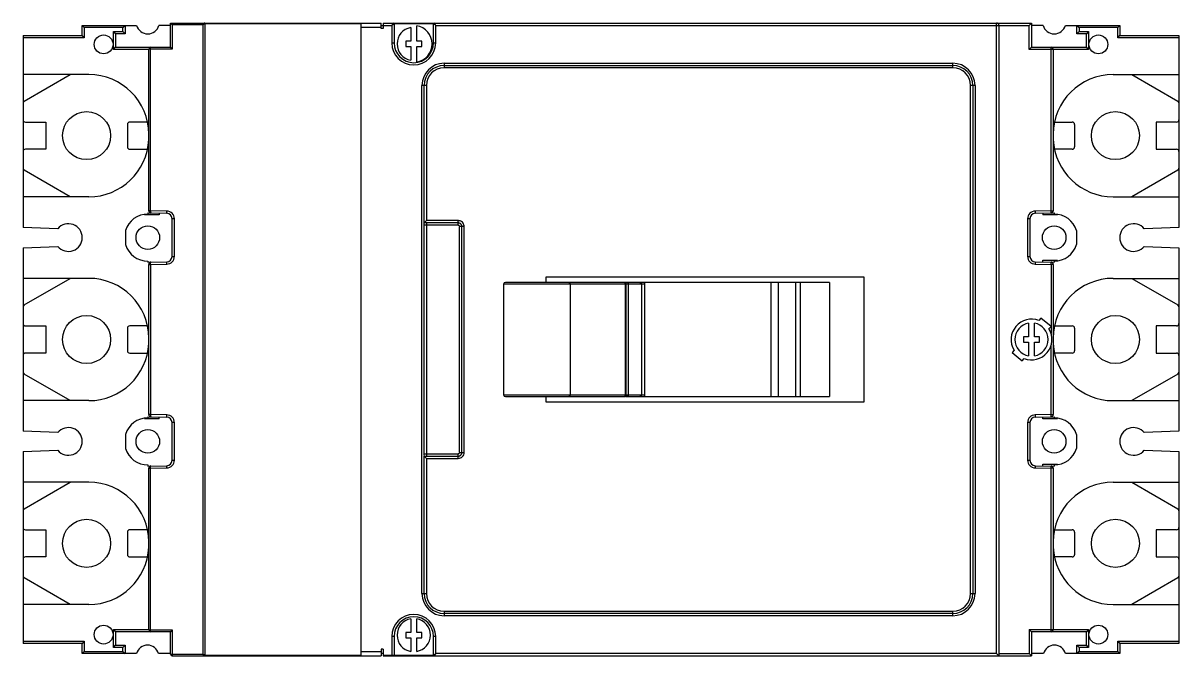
# Model space of a CAD drawing. Extents: x -4780 to 4154, y -1673 to 3208.
# Drawn here: x 3096.2 to 3273.3, y 2173.6 to 2270.7 of the extents above; entities that cross this region are included whole.
import ezdxf

# ---------------------------------------------------------------- set-up
doc = ezdxf.new("R2010")
doc.units = 0
doc.header["$MEASUREMENT"] = 0

msp = doc.modelspace()

# ---------------------------------------------------------------- linework, layer by layer
at = {"color": 7, "linetype": 'Continuous'}
for p, q in [((3105.214, 2268.794), (3105.214, 2270.358)), ((3105.214, 2270.358), (3113.579, 2270.358)), ((3105.562, 2270.01), (3105.214, 2270.358)), ((3105.562, 2270.01), (3105.562, 2268.447)), ((3111.47, 2270.01), (3105.562, 2270.01)), ((3111.47, 2270.01), (3111.817, 2270.358)), ((3111.47, 2269.42), (3111.47, 2270.01)), ((3111.817, 2270.358), (3111.817, 2269.072)), ((3118.768, 2270.358), (3117.006, 2270.358)), ((3118.768, 2266.987), (3118.768, 2270.706)), ((3118.768, 2270.706), (3151.087, 2270.706)), ((3118.768, 2270.706), (3119.046, 2270.428)), ((3119.046, 2270.428), (3119.046, 2266.709)), ((3123.772, 2270.428), (3119.046, 2270.428)), ((3123.772, 2173.885), (3123.772, 2270.427)), ((3124.05, 2270.706), (3124.05, 2173.607)), ((3147.931, 2270.567), (3124.05, 2270.567)), ((3147.931, 2270.692), (3147.931, 2173.649)), ((3151.087, 2270.01), (3147.931, 2270.01)), ((3151.087, 2269.871), (3151.087, 2270.706)), ((3151.087, 2270.358), (3152.686, 2270.358)), ((3151.365, 2269.871), (3151.087, 2269.871)), ((3151.365, 2270.706), (3250.758, 2270.706)), ((3151.365, 2270.706), (3151.365, 2269.871)), ((3152.895, 2270.706), (3152.686, 2270.358)), ((3153.034, 2270.567), (3152.686, 2270.358)), ((3152.686, 2270.358), (3152.686, 2267.656)), ((3159.081, 2270.567), (3153.034, 2270.567)), ((3153.034, 2270.567), (3153.034, 2267.656)), ((3155.605, 2270.02), (3155.605, 2267.925)), ((3156.509, 2267.925), (3156.509, 2270.287)), ((3159.081, 2267.656), (3159.081, 2270.567)), ((3159.428, 2270.358), (3159.22, 2270.706)), ((3159.428, 2270.358), (3250.41, 2270.358)), ((3159.428, 2267.656), (3159.428, 2270.358)), ((3245.406, 2173.955), (3245.406, 2270.706)), ((3245.753, 2270.358), (3245.753, 2173.607)), ((3250.41, 2270.358), (3250.758, 2270.706)), ((3250.41, 2266.639), (3250.41, 2270.358)), ((3250.758, 2270.706), (3250.758, 2266.987)), ((3252.519, 2270.358), (3250.758, 2270.358)), ((3255.947, 2270.358), (3264.311, 2270.358)), ((3257.708, 2270.358), (3258.056, 2270.01)), ((3257.708, 2269.072), (3257.708, 2270.358)), ((3263.963, 2270.01), (3258.056, 2270.01)), ((3258.056, 2270.01), (3258.056, 2269.42)), ((3263.963, 2270.01), (3264.311, 2270.358)), ((3263.963, 2268.447), (3263.963, 2270.01)), ((3264.311, 2270.358), (3264.311, 2268.794)), ((3096.179, 2268.794), (3096.179, 2239.359)), ((3096.179, 2268.794), (3105.214, 2268.794)), ((3105.562, 2268.447), (3096.179, 2268.447)), ((3105.562, 2268.447), (3105.214, 2268.794)), ((3110.01, 2266.639), (3110.01, 2269.42)), ((3110.01, 2269.42), (3111.47, 2269.42)), ((3110.01, 2269.42), (3110.358, 2269.072)), ((3110.358, 2269.072), (3110.358, 2266.987)), ((3111.817, 2269.072), (3110.358, 2269.072)), ((3111.47, 2269.42), (3111.817, 2269.072)), ((3155.605, 2267.925), (3154.841, 2267.925)), ((3154.841, 2267.925), (3154.841, 2267.091)), ((3157.273, 2267.925), (3156.509, 2267.925)), ((3157.273, 2267.091), (3157.273, 2267.925)), ((3258.056, 2269.42), (3257.708, 2269.072)), ((3259.168, 2269.072), (3257.708, 2269.072)), ((3258.056, 2269.42), (3259.515, 2269.42)), ((3259.515, 2269.42), (3259.168, 2269.072)), ((3259.168, 2266.987), (3259.168, 2269.072)), ((3259.515, 2269.42), (3259.515, 2266.639)), ((3263.963, 2268.447), (3264.311, 2268.794)), ((3273.347, 2268.447), (3263.963, 2268.447)), ((3264.311, 2268.794), (3273.347, 2268.794)), ((3273.347, 2268.794), (3273.347, 2239.359)), ((3110.01, 2266.639), (3110.358, 2266.987)), ((3115.431, 2266.639), (3110.01, 2266.639)), ((3110.358, 2266.987), (3118.768, 2266.987)), ((3115.431, 2241.91), (3115.431, 2266.709)), ((3119.046, 2266.709), (3115.431, 2266.709)), ((3115.709, 2241.911), (3115.709, 2266.987)), ((3119.046, 2266.709), (3118.768, 2266.987)), ((3152.686, 2267.656), (3153.034, 2267.656)), ((3154.841, 2267.091), (3155.605, 2267.091)), ((3155.605, 2267.091), (3155.605, 2264.997)), ((3156.509, 2267.091), (3157.273, 2267.091)), ((3156.509, 2264.73), (3156.509, 2267.091)), ((3159.081, 2267.656), (3159.428, 2267.656)), ((3250.41, 2266.639), (3250.758, 2266.987)), ((3259.515, 2266.639), (3250.41, 2266.639)), ((3250.758, 2266.987), (3259.168, 2266.987)), ((3253.746, 2241.91), (3253.746, 2266.987)), ((3254.094, 2266.639), (3254.094, 2241.91)), ((3259.515, 2266.639), (3259.168, 2266.987)), ((3160.717, 2264.548), (3238.695, 2264.548)), ((3160.717, 2264.548), (3160.717, 2263.853)), ((3238.695, 2263.853), (3238.695, 2264.548)), ((3106.257, 2262.817), (3096.179, 2262.817)), ((3096.352, 2258.747), (3103.402, 2262.817)), ((3160.717, 2264.201), (3238.695, 2264.201)), ((3238.695, 2263.853), (3160.717, 2263.853)), ((3263.269, 2262.817), (3273.347, 2262.817)), ((3266.123, 2262.817), (3273.173, 2258.747)), ((3158.009, 2261.145), (3157.314, 2261.145)), ((3157.314, 2183.168), (3157.314, 2261.145)), ((3157.662, 2204.332), (3157.662, 2261.145)), ((3158.009, 2261.145), (3158.009, 2240.393)), ((3242.098, 2261.145), (3241.403, 2261.145)), ((3241.403, 2183.168), (3241.403, 2261.145)), ((3241.75, 2261.145), (3241.75, 2183.168)), ((3242.098, 2261.145), (3242.098, 2183.168)), ((3096.526, 2255.519), (3099.654, 2255.519)), ((3099.654, 2255.519), (3099.654, 2251.348)), ((3115.219, 2255.519), (3112.512, 2255.519)), ((3254.306, 2255.519), (3257.013, 2255.519)), ((3272.999, 2255.519), (3269.871, 2255.519)), ((3269.871, 2255.519), (3269.871, 2251.348)), ((3112.165, 2255.171), (3112.165, 2251.696)), ((3257.36, 2255.171), (3257.36, 2251.696)), ((3099.654, 2251.348), (3096.526, 2251.348)), ((3112.512, 2251.348), (3115.202, 2251.348)), ((3257.013, 2251.348), (3254.323, 2251.348)), ((3269.871, 2251.348), (3272.999, 2251.348)), ((3103.402, 2244.05), (3096.352, 2248.12)), ((3273.173, 2248.12), (3266.123, 2244.05)), ((3106.257, 2244.05), (3096.179, 2244.05)), ((3263.268, 2244.05), (3273.347, 2244.05)), ((3117.03, 2241.27), (3114.794, 2241.27)), ((3115.292, 2241.571), (3115.292, 2241.399)), ((3115.292, 2241.571), (3118.191, 2241.521)), ((3118.197, 2241.868), (3115.709, 2241.911)), ((3117.03, 2241.541), (3117.03, 2241.27)), ((3118.191, 2241.521), (3118.197, 2241.868)), ((3253.746, 2241.91), (3251.328, 2241.868)), ((3251.328, 2241.868), (3251.334, 2241.521)), ((3251.334, 2241.521), (3254.233, 2241.571)), ((3252.495, 2241.541), (3252.495, 2241.27)), ((3254.731, 2241.27), (3252.495, 2241.27)), ((3253.746, 2241.91), (3254.094, 2241.91)), ((3253.752, 2241.563), (3253.746, 2241.91)), ((3254.233, 2241.571), (3254.233, 2241.399)), ((3119.011, 2234.903), (3119.011, 2240.687)), ((3119.358, 2240.687), (3119.011, 2240.687)), ((3119.358, 2240.687), (3119.358, 2234.903)), ((3158.009, 2240.393), (3157.662, 2240.046)), ((3162.884, 2240.046), (3157.662, 2240.046)), ((3162.885, 2239.698), (3157.662, 2239.698)), ((3162.885, 2240.393), (3158.009, 2240.393)), ((3158.009, 2240.046), (3158.009, 2204.267)), ((3162.885, 2239.698), (3162.885, 2240.393)), ((3163.09, 2204.822), (3163.09, 2239.486)), ((3163.785, 2239.486), (3163.09, 2239.486)), ((3163.437, 2204.822), (3163.437, 2239.488)), ((3163.785, 2204.822), (3163.785, 2239.486)), ((3250.514, 2240.687), (3250.167, 2240.687)), ((3250.167, 2234.903), (3250.167, 2240.687)), ((3250.514, 2240.687), (3250.514, 2234.903)), ((3101.491, 2239.14), (3096.179, 2239.359)), ((3111.852, 2238.87), (3111.852, 2236.72)), ((3257.673, 2238.87), (3257.673, 2236.72)), ((3273.347, 2239.359), (3268.035, 2239.14)), ((3096.179, 2236.231), (3101.491, 2236.45)), ((3096.179, 2236.231), (3096.179, 2208.082)), ((3268.035, 2236.45), (3273.347, 2236.231)), ((3273.347, 2236.231), (3273.347, 2208.082)), ((3115.292, 2234.19), (3115.292, 2234.019)), ((3119.011, 2234.903), (3119.358, 2234.903)), ((3250.167, 2234.903), (3250.514, 2234.903)), ((3252.495, 2234.32), (3254.731, 2234.32)), ((3252.495, 2234.049), (3252.495, 2234.32)), ((3254.233, 2234.19), (3254.233, 2234.019)), ((3115.292, 2234.019), (3118.191, 2234.069)), ((3115.431, 2210.633), (3115.431, 2233.68)), ((3115.709, 2233.678), (3118.197, 2233.722)), ((3115.709, 2233.678), (3115.709, 2210.634)), ((3118.197, 2233.722), (3118.191, 2234.069)), ((3251.334, 2234.069), (3251.328, 2233.722)), ((3251.328, 2233.722), (3253.746, 2233.68)), ((3251.334, 2234.069), (3254.233, 2234.019)), ((3253.746, 2233.68), (3253.752, 2234.027)), ((3254.094, 2233.68), (3253.746, 2233.68)), ((3253.746, 2233.68), (3253.746, 2223.078)), ((3254.094, 2233.68), (3254.094, 2210.633)), ((3106.257, 2231.539), (3096.179, 2231.539)), ((3096.352, 2227.47), (3103.402, 2231.539)), ((3169.822, 2230.636), (3169.822, 2213.677)), ((3188.503, 2230.636), (3169.822, 2230.636)), ((3219.808, 2230.914), (3170.1, 2230.914)), ((3176.353, 2231.748), (3225.071, 2231.748)), ((3176.353, 2230.914), (3176.353, 2231.748)), ((3180.075, 2213.677), (3180.075, 2230.636)), ((3188.411, 2230.851), (3188.411, 2230.91)), ((3188.503, 2213.677), (3188.503, 2230.636)), ((3191.477, 2230.636), (3188.597, 2230.636)), ((3188.597, 2213.677), (3188.597, 2230.636)), ((3188.976, 2213.677), (3188.976, 2230.636)), ((3190.986, 2230.636), (3190.986, 2213.677)), ((3191.477, 2213.677), (3191.477, 2230.636)), ((3210.797, 2230.914), (3210.797, 2213.399)), ((3211.959, 2213.399), (3211.959, 2230.914)), ((3214.579, 2230.914), (3214.579, 2213.399)), ((3215.343, 2213.399), (3215.343, 2230.914)), ((3219.808, 2230.914), (3219.808, 2213.399)), ((3225.071, 2231.748), (3225.071, 2212.565)), ((3263.269, 2231.539), (3273.347, 2231.539)), ((3266.123, 2231.539), (3273.173, 2227.47)), ((3252.197, 2225.44), (3251.889, 2225.072)), ((3253.744, 2224.145), (3252.197, 2225.44)), ((3096.526, 2224.241), (3099.654, 2224.241)), ((3099.654, 2224.241), (3099.654, 2220.071)), ((3112.165, 2223.894), (3112.165, 2220.419)), ((3115.219, 2224.241), (3112.512, 2224.241)), ((3250.306, 2224.668), (3250.306, 2222.573)), ((3251.209, 2222.573), (3251.209, 2224.668)), ((3253.433, 2223.777), (3253.744, 2224.145)), ((3254.306, 2224.241), (3257.013, 2224.241)), ((3257.36, 2223.894), (3257.36, 2220.419)), ((3272.999, 2224.241), (3269.871, 2224.241)), ((3269.871, 2224.241), (3269.871, 2220.071)), ((3250.306, 2222.573), (3249.541, 2222.573)), ((3249.541, 2222.573), (3249.541, 2221.739)), ((3249.541, 2221.739), (3250.306, 2221.739)), ((3250.306, 2221.739), (3250.306, 2219.645)), ((3251.974, 2222.573), (3251.209, 2222.573)), ((3251.209, 2221.739), (3251.974, 2221.739)), ((3251.209, 2219.645), (3251.209, 2221.739)), ((3251.974, 2221.739), (3251.974, 2222.573)), ((3099.654, 2220.071), (3096.526, 2220.071)), ((3112.512, 2220.071), (3115.202, 2220.071)), ((3248.082, 2220.536), (3247.774, 2220.169)), ((3247.774, 2220.169), (3249.318, 2218.873)), ((3253.746, 2210.633), (3253.746, 2221.234)), ((3257.013, 2220.071), (3254.323, 2220.071)), ((3269.871, 2220.071), (3272.999, 2220.071)), ((3249.318, 2218.873), (3249.626, 2219.24)), ((3103.402, 2212.773), (3096.352, 2216.843)), ((3273.173, 2216.843), (3266.123, 2212.773)), ((3169.822, 2213.677), (3188.503, 2213.677)), ((3170.1, 2213.399), (3188.411, 2213.399)), ((3176.353, 2212.565), (3176.353, 2213.399)), ((3188.411, 2213.403), (3188.411, 2213.462)), ((3188.496, 2213.399), (3219.808, 2213.399)), ((3188.597, 2213.677), (3191.477, 2213.677)), ((3106.257, 2212.773), (3096.179, 2212.773)), ((3225.071, 2212.565), (3176.353, 2212.565)), ((3263.268, 2212.773), (3273.347, 2212.773)), ((3117.03, 2209.993), (3114.794, 2209.993)), ((3115.292, 2210.294), (3115.292, 2210.122)), ((3115.292, 2210.294), (3118.191, 2210.243)), ((3118.197, 2210.591), (3115.709, 2210.634)), ((3117.03, 2209.993), (3117.03, 2210.264)), ((3118.191, 2210.243), (3118.197, 2210.591)), ((3119.011, 2203.626), (3119.011, 2209.409)), ((3119.358, 2209.409), (3119.011, 2209.409)), ((3119.358, 2209.409), (3119.358, 2203.626)), ((3250.514, 2209.409), (3250.167, 2209.409)), ((3250.167, 2203.626), (3250.167, 2209.409)), ((3250.514, 2209.409), (3250.514, 2203.626)), ((3253.746, 2210.633), (3251.328, 2210.591)), ((3251.328, 2210.591), (3251.334, 2210.243)), ((3251.334, 2210.243), (3254.233, 2210.294)), ((3252.495, 2209.993), (3252.495, 2210.264)), ((3254.731, 2209.993), (3252.495, 2209.993)), ((3253.746, 2210.633), (3254.094, 2210.633)), ((3253.752, 2210.286), (3253.746, 2210.633)), ((3254.233, 2210.294), (3254.233, 2210.122)), ((3101.491, 2207.863), (3096.179, 2208.082)), ((3111.852, 2207.592), (3111.852, 2205.443)), ((3257.673, 2207.592), (3257.673, 2205.443)), ((3273.347, 2208.082), (3268.035, 2207.863)), ((3096.179, 2204.954), (3101.491, 2205.173)), ((3096.179, 2204.954), (3096.179, 2175.519)), ((3157.662, 2204.614), (3162.88, 2204.614)), ((3157.662, 2183.168), (3157.662, 2204.267)), ((3157.662, 2204.267), (3162.881, 2204.267)), ((3158.009, 2203.919), (3157.662, 2204.267)), ((3162.88, 2203.919), (3162.88, 2204.614)), ((3163.09, 2204.822), (3163.785, 2204.822)), ((3268.035, 2205.173), (3273.347, 2204.954)), ((3273.347, 2204.954), (3273.347, 2175.519)), ((3115.292, 2202.913), (3115.292, 2202.742)), ((3115.292, 2202.742), (3118.191, 2202.792)), ((3115.431, 2177.604), (3115.431, 2202.402)), ((3115.709, 2202.401), (3118.197, 2202.445)), ((3115.709, 2177.326), (3115.709, 2202.401)), ((3118.197, 2202.445), (3118.191, 2202.792)), ((3119.011, 2203.626), (3119.358, 2203.626)), ((3158.009, 2203.919), (3158.009, 2183.168)), ((3158.009, 2203.919), (3162.88, 2203.919)), ((3250.167, 2203.626), (3250.514, 2203.626)), ((3251.334, 2202.792), (3251.328, 2202.445)), ((3251.328, 2202.445), (3253.746, 2202.402)), ((3251.334, 2202.792), (3254.233, 2202.742)), ((3252.495, 2203.042), (3254.731, 2203.042)), ((3252.495, 2202.772), (3252.495, 2203.042)), ((3253.746, 2202.402), (3253.752, 2202.75)), ((3254.094, 2202.402), (3253.746, 2202.402)), ((3253.746, 2177.326), (3253.746, 2202.402)), ((3254.094, 2202.402), (3254.094, 2177.673)), ((3254.233, 2202.913), (3254.233, 2202.742)), ((3106.257, 2200.262), (3096.179, 2200.262)), ((3096.352, 2196.192), (3103.402, 2200.262)), ((3263.269, 2200.262), (3273.347, 2200.262)), ((3266.123, 2200.262), (3273.173, 2196.192)), ((3096.526, 2192.964), (3099.654, 2192.964)), ((3099.654, 2192.964), (3099.654, 2188.794)), ((3112.165, 2192.617), (3112.165, 2189.141)), ((3115.219, 2192.964), (3112.512, 2192.964)), ((3254.306, 2192.964), (3257.013, 2192.964)), ((3257.36, 2192.617), (3257.36, 2189.141)), ((3272.999, 2192.964), (3269.871, 2192.964)), ((3269.871, 2192.964), (3269.871, 2188.794)), ((3099.654, 2188.794), (3096.526, 2188.794)), ((3112.512, 2188.794), (3115.202, 2188.794)), ((3257.013, 2188.794), (3254.323, 2188.794)), ((3269.871, 2188.794), (3272.999, 2188.794)), ((3103.402, 2181.496), (3096.352, 2185.566)), ((3273.173, 2185.566), (3266.123, 2181.496)), ((3157.314, 2183.168), (3158.009, 2183.168)), ((3241.403, 2183.168), (3242.098, 2183.168)), ((3106.257, 2181.496), (3096.179, 2181.496)), ((3263.268, 2181.496), (3273.347, 2181.496)), ((3155.605, 2179.316), (3155.605, 2177.221)), ((3156.509, 2177.221), (3156.509, 2179.316)), ((3160.717, 2180.46), (3160.717, 2179.765)), ((3160.717, 2180.46), (3238.695, 2180.46)), ((3238.695, 2180.112), (3160.717, 2180.112)), ((3238.695, 2179.765), (3160.717, 2179.765)), ((3238.695, 2179.765), (3238.695, 2180.46)), ((3110.01, 2174.893), (3110.01, 2177.673)), ((3110.01, 2177.673), (3115.431, 2177.673)), ((3110.01, 2177.673), (3110.358, 2177.326)), ((3115.431, 2177.604), (3119.046, 2177.604)), ((3119.046, 2177.604), (3118.768, 2177.326)), ((3119.046, 2177.604), (3119.046, 2173.607)), ((3250.41, 2177.673), (3250.758, 2177.326)), ((3250.41, 2177.673), (3259.515, 2177.673)), ((3250.41, 2177.673), (3250.41, 2173.955)), ((3259.515, 2177.673), (3259.168, 2177.326)), ((3259.515, 2177.673), (3259.515, 2174.893)), ((3096.179, 2175.866), (3105.562, 2175.866)), ((3105.562, 2175.866), (3105.214, 2175.519)), ((3105.562, 2175.866), (3105.562, 2174.302)), ((3110.358, 2177.326), (3110.358, 2175.24)), ((3118.768, 2177.326), (3110.358, 2177.326)), ((3118.768, 2173.885), (3118.768, 2177.326)), ((3152.686, 2176.588), (3152.686, 2173.607)), ((3153.034, 2176.588), (3152.686, 2176.588)), ((3153.034, 2176.588), (3153.034, 2173.746)), ((3154.841, 2177.221), (3154.841, 2176.387)), ((3155.605, 2177.221), (3154.841, 2177.221)), ((3154.841, 2176.387), (3155.605, 2176.387)), ((3155.605, 2176.387), (3155.605, 2174.293)), ((3157.273, 2177.221), (3156.509, 2177.221)), ((3156.509, 2174.293), (3156.509, 2176.387)), ((3156.509, 2176.387), (3157.273, 2176.387)), ((3157.273, 2176.387), (3157.273, 2177.221)), ((3159.081, 2173.746), (3159.081, 2176.588)), ((3159.428, 2176.588), (3159.081, 2176.588)), ((3159.428, 2173.955), (3159.428, 2176.588)), ((3259.168, 2177.326), (3250.758, 2177.326)), ((3250.758, 2177.326), (3250.758, 2173.607)), ((3259.168, 2175.24), (3259.168, 2177.326)), ((3263.963, 2175.866), (3264.311, 2175.519)), ((3263.963, 2175.866), (3273.347, 2175.866)), ((3263.963, 2174.302), (3263.963, 2175.866)), ((3105.214, 2175.519), (3096.179, 2175.519)), ((3105.214, 2173.955), (3105.214, 2175.519)), ((3105.562, 2174.302), (3105.214, 2173.955)), ((3113.579, 2173.955), (3105.214, 2173.955)), ((3105.562, 2174.302), (3111.47, 2174.302)), ((3110.01, 2174.893), (3110.358, 2175.24)), ((3111.47, 2174.893), (3110.01, 2174.893)), ((3110.358, 2175.24), (3111.817, 2175.24)), ((3111.47, 2174.893), (3111.817, 2175.24)), ((3111.47, 2174.302), (3111.47, 2174.893)), ((3111.47, 2174.302), (3111.817, 2173.955)), ((3111.817, 2175.24), (3111.817, 2173.955)), ((3118.768, 2173.955), (3116.937, 2173.955)), ((3118.768, 2173.885), (3123.772, 2173.885)), ((3147.931, 2174.302), (3151.087, 2174.302)), ((3151.087, 2174.65), (3151.087, 2173.607)), ((3151.365, 2174.65), (3151.087, 2174.65)), ((3151.365, 2173.955), (3151.087, 2173.955)), ((3151.365, 2174.65), (3151.365, 2173.607)), ((3159.081, 2173.746), (3159.428, 2173.955)), ((3159.22, 2173.607), (3159.428, 2173.955)), ((3245.406, 2173.955), (3159.428, 2173.955)), ((3245.406, 2173.955), (3245.753, 2173.607)), ((3245.753, 2173.955), (3250.41, 2173.955)), ((3250.758, 2173.607), (3250.41, 2173.955)), ((3252.588, 2173.955), (3250.758, 2173.955)), ((3264.311, 2173.955), (3255.947, 2173.955)), ((3258.056, 2174.893), (3257.708, 2175.24)), ((3257.708, 2175.24), (3259.168, 2175.24)), ((3257.708, 2173.955), (3257.708, 2175.24)), ((3258.056, 2174.302), (3257.708, 2173.955)), ((3259.515, 2174.893), (3258.056, 2174.893)), ((3258.056, 2174.893), (3258.056, 2174.302)), ((3258.056, 2174.302), (3263.963, 2174.302)), ((3259.515, 2174.893), (3259.168, 2175.24)), ((3264.311, 2173.955), (3263.963, 2174.302)), ((3273.347, 2175.519), (3264.311, 2175.519)), ((3264.311, 2175.519), (3264.311, 2173.955)), ((3119.046, 2173.607), (3151.087, 2173.607)), ((3124.05, 2173.746), (3147.931, 2173.746)), ((3151.365, 2173.746), (3159.081, 2173.746)), ((3151.365, 2173.607), (3250.758, 2173.607))]:
    msp.add_line(p, q, dxfattribs=at)
for centre, radius in [((3108.516, 2267.439), 1.442), ((3261.01, 2267.439), 1.442), ((3105.909, 2253.434), 3.684), ((3263.616, 2253.434), 3.684), ((3115.292, 2237.795), 1.807), ((3254.233, 2237.795), 1.807), ((3105.909, 2222.156), 3.684), ((3263.616, 2222.156), 3.684), ((3115.292, 2206.518), 1.807), ((3254.233, 2206.518), 1.807), ((3105.909, 2190.879), 3.684), ((3263.616, 2190.879), 3.684), ((3108.516, 2176.874), 1.442), ((3261.01, 2176.874), 1.442)]:
    msp.add_circle(centre, radius, dxfattribs=at)
for centre, radius, start, end in [((3115.292, 2270.81), 1.772, 194.76778, 345.23222), ((3124.05, 2270.428), 0.278, 90, 180.00141), ((3152.895, 2270.567), 0.139, 0, 90), ((3156.057, 2267.508), 2.552, 100.19797, 259.80203), ((3156.057, 2267.508), 2.815, 279.23556, 80.76444), ((3159.22, 2270.567), 0.139, 90, 180), ((3245.406, 2270.358), 0.348, 0, 90), ((3254.233, 2270.81), 1.772, 194.76778, 345.23222), ((3115.709, 2266.709), 0.278, 90, 180), ((3156.057, 2267.656), 3.371, 180, 360), ((3156.057, 2267.656), 3.023, 180, 360), ((3253.746, 2266.639), 0.348, 0, 90), ((3160.717, 2261.145), 3.403, 90, 180), ((3238.695, 2261.145), 3.403, 0, 90), ((3106.257, 2253.642), 9.175, 360, 90), ((3160.717, 2261.145), 3.055, 90, 180), ((3160.717, 2261.145), 2.708, 90, 180), ((3238.695, 2261.145), 3.055, 360, 90), ((3238.695, 2261.145), 2.708, 0, 90), ((3263.268, 2253.642), 9.175, 90, 180), ((3096.526, 2258.446), 0.348, 120, 180), ((3272.999, 2258.446), 0.348, 0, 60), ((3096.526, 2255.866), 0.348, 180, 270), ((3112.512, 2255.171), 0.348, 90, 180), ((3257.013, 2255.171), 0.348, 0, 90), ((3272.999, 2255.866), 0.348, 270, 0), ((3106.257, 2253.234), 9.184, 270, 357.45394), ((3263.268, 2253.234), 9.184, 182.54606, 270), ((3096.526, 2251.001), 0.348, 90, 180), ((3112.512, 2251.696), 0.348, 180, 270), ((3257.013, 2251.696), 0.348, 270, 0), ((3272.999, 2251.001), 0.348, 0, 90), ((3096.526, 2248.421), 0.348, 180, 240), ((3272.999, 2248.421), 0.348, 300, 0), ((3115.292, 2237.795), 3.604, 90, 162.65261), ((3115.779, 2241.91), 0.348, 180, 269), ((3118.177, 2240.687), 0.834, 0, 89), ((3118.177, 2240.687), 1.182, 0, 89), ((3251.348, 2240.687), 1.182, 91, 180), ((3251.348, 2240.687), 0.834, 91, 180), ((3253.746, 2241.91), 0.348, 271, 0), ((3254.233, 2237.795), 3.604, 17.34739, 90), ((3103.129, 2237.795), 2.12, 219.38771, 140.61229), ((3162.888, 2239.526), 0.867, 82.69134, 90.21121), ((3266.396, 2237.795), 2.12, 39.38771, 320.61229), ((3115.292, 2237.795), 3.604, 197.34739, 270), ((3254.233, 2237.795), 3.604, 270, 342.65261), ((3118.177, 2234.903), 0.834, 271, 360), ((3118.177, 2234.903), 1.182, 271, 360), ((3251.348, 2234.903), 1.182, 180, 269), ((3251.348, 2234.903), 0.834, 180, 269), ((3115.779, 2233.68), 0.348, 91, 180), ((3253.746, 2233.68), 0.348, 0, 89), ((3106.257, 2222.365), 9.175, 360, 90), ((3170.1, 2230.636), 0.278, 90, 180), ((3188.241, 2230.665), 0.252, 47.04974, 54.80595), ((3263.268, 2222.365), 9.175, 90, 180), ((3096.526, 2227.169), 0.348, 120, 180), ((3272.999, 2227.169), 0.348, 0, 60), ((3250.758, 2222.156), 3.128, 68.79737, 211.20263), ((3096.526, 2224.589), 0.348, 180, 270), ((3112.512, 2223.894), 0.348, 90, 180), ((3250.758, 2222.156), 2.552, 100.19797, 259.80203), ((3250.758, 2222.156), 3.128, 248.79737, 31.20263), ((3250.758, 2222.156), 2.552, 280.19797, 79.80203), ((3257.013, 2223.894), 0.348, 0, 90), ((3272.999, 2224.589), 0.348, 270, 0), ((3096.526, 2219.724), 0.348, 90, 180), ((3106.257, 2221.957), 9.184, 270, 357.45394), ((3112.512, 2220.419), 0.348, 180, 270), ((3263.268, 2221.957), 9.184, 182.54606, 270), ((3257.013, 2220.419), 0.348, 270, 0), ((3272.999, 2219.724), 0.348, 0, 90), ((3096.526, 2217.144), 0.348, 180, 240), ((3272.999, 2217.144), 0.348, 300, 0), ((3170.1, 2213.677), 0.278, 180, 270), ((3115.292, 2206.518), 3.604, 90, 162.65261), ((3115.779, 2210.633), 0.348, 180, 269), ((3118.177, 2209.409), 0.834, 0, 89), ((3118.177, 2209.409), 1.182, 0, 89), ((3251.348, 2209.409), 1.182, 91, 180), ((3251.348, 2209.409), 0.834, 91, 180), ((3253.746, 2210.633), 0.348, 271, 0), ((3254.233, 2206.518), 3.604, 17.34739, 90), ((3103.129, 2206.518), 2.12, 219.38771, 140.61229), ((3266.396, 2206.518), 2.12, 39.38771, 320.61229), ((3115.292, 2206.518), 3.604, 197.34739, 270), ((3254.233, 2206.518), 3.604, 270, 342.65261), ((3115.779, 2202.402), 0.348, 91, 180), ((3118.177, 2203.626), 0.834, 271, 360), ((3118.177, 2203.626), 1.182, 271, 360), ((3251.348, 2203.626), 1.182, 180, 269), ((3251.348, 2203.626), 0.834, 180, 269), ((3253.746, 2202.402), 0.348, 0, 89), ((3106.257, 2191.088), 9.175, 360, 90), ((3263.268, 2191.088), 9.175, 90, 180), ((3096.526, 2195.891), 0.348, 120, 180), ((3272.999, 2195.891), 0.348, 0, 60), ((3096.526, 2193.312), 0.348, 180, 270), ((3112.512, 2192.617), 0.348, 90, 180), ((3257.013, 2192.617), 0.348, 0, 90), ((3272.999, 2193.312), 0.348, 270, 0), ((3106.257, 2190.68), 9.184, 270, 357.45394), ((3263.268, 2190.68), 9.184, 182.54606, 270), ((3096.526, 2188.446), 0.348, 90, 180), ((3112.512, 2189.141), 0.348, 180, 270), ((3257.013, 2189.141), 0.348, 270, 0), ((3272.999, 2188.446), 0.348, 0, 90), ((3096.526, 2185.867), 0.348, 180, 240), ((3272.999, 2185.867), 0.348, 300, 0), ((3160.717, 2183.168), 3.403, 180, 270), ((3160.717, 2183.168), 3.055, 180, 270), ((3160.717, 2183.168), 2.708, 180, 270), ((3238.695, 2183.168), 3.403, 270, 360), ((3238.695, 2183.168), 3.055, 270, 0), ((3238.695, 2183.168), 2.708, 270, 360), ((3156.057, 2176.588), 3.371, 0, 180), ((3156.057, 2176.588), 3.023, 360, 180), ((3156.057, 2176.804), 2.552, 100.19797, 259.80203), ((3156.057, 2176.804), 2.552, 280.19797, 79.80203), ((3115.709, 2177.604), 0.278, 180, 270), ((3253.746, 2177.673), 0.348, 270, 0), ((3115.292, 2173.503), 1.772, 91.12352, 165.23222), ((3115.223, 2173.503), 1.772, 14.76778, 88.87648), ((3119.046, 2173.885), 0.278, 180.00002, 270), ((3124.05, 2173.885), 0.278, 179.9964, 270), ((3254.302, 2173.503), 1.772, 91.12352, 165.23222), ((3254.233, 2173.503), 1.772, 14.76778, 88.87648), ((3152.895, 2173.746), 0.139, 270, 0), ((3159.22, 2173.746), 0.139, 180, 270)]:
    msp.add_arc(centre, radius, start, end, dxfattribs=at)
for points, knots in [([(3123.92, 2270.55), (3123.898, 2270.545), (3123.838, 2270.525), (3123.772, 2270.471), (3123.772, 2270.427)], [0, 0, 0, 0, 0.3387477, 1, 1, 1, 1]), ([(3124.05, 2270.567), (3124.039, 2270.567), (3123.995, 2270.565), (3123.951, 2270.559), (3123.92, 2270.55)], [0, 0, 0, 0, 0.259248, 1, 1, 1, 1]), ([(3159.1, 2270.555), (3159.095, 2270.558), (3159.088, 2270.561), (3159.083, 2270.565), (3159.081, 2270.566), (3159.081, 2270.567)], [0, 0, 0, 0, 0.7420272, 0.9336705, 1, 1, 1, 1]), ([(3159.428, 2270.358), (3159.364, 2270.398), (3159.253, 2270.462), (3159.145, 2270.528), (3159.1, 2270.555)], [0, 0, 0, 0, 0.5929043, 1, 1, 1, 1]), ([(3115.709, 2241.911), (3115.674, 2241.911), (3115.622, 2241.911), (3115.557, 2241.911), (3115.515, 2241.911), (3115.481, 2241.911), (3115.458, 2241.91), (3115.444, 2241.91), (3115.437, 2241.91), (3115.434, 2241.911), (3115.431, 2241.91), (3115.431, 2241.91)], [0, 0, 0, 0, 0.3821835, 0.5556768, 0.7071962, 0.8315087, 0.9237067, 0.9566914, 0.980577, 0.9951006, 1, 1, 1, 1]), ([(3115.709, 2241.911), (3115.708, 2241.867), (3115.71, 2241.785), (3115.723, 2241.674), (3115.737, 2241.605), (3115.76, 2241.563), (3115.773, 2241.563)], [0, 0, 0, 0, 0.369327, 0.6830643, 0.8977864, 1, 1, 1, 1]), ([(3163.437, 2239.486), (3163.437, 2239.515), (3163.433, 2239.576), (3163.411, 2239.669), (3163.37, 2239.764), (3163.302, 2239.862), (3163.208, 2239.947), (3163.1, 2240.007), (3162.99, 2240.039), (3162.918, 2240.046), (3162.885, 2240.046)], [0, 0, 0, 0, 0.0981255, 0.204703, 0.3240109, 0.459834, 0.6080251, 0.7532501, 0.8828378, 1, 1, 1, 1]), ([(3162.885, 2239.698), (3162.937, 2239.698), (3163.048, 2239.652), (3163.09, 2239.54), (3163.09, 2239.486)], [0, 0, 0, 0, 0.4946402, 1, 1, 1, 1]), ([(3163.635, 2239.989), (3163.565, 2240.095), (3163.375, 2240.281), (3163.125, 2240.37), (3162.998, 2240.386)], [0, 0, 0, 0, 0.4996547, 1, 1, 1, 1]), ([(3163.437, 2239.488), (3163.437, 2239.489), (3163.437, 2239.562), (3163.409, 2239.709), (3163.326, 2239.833), (3163.274, 2239.884)], [0, 0, 0, 0, 0.004564, 0.501601, 1, 1, 1, 1]), ([(3163.785, 2239.486), (3163.785, 2239.574), (3163.76, 2239.752), (3163.684, 2239.915), (3163.635, 2239.989)], [0, 0, 0, 0, 0.4999915, 1, 1, 1, 1]), ([(3115.431, 2233.68), (3115.431, 2233.68), (3115.434, 2233.679), (3115.437, 2233.68), (3115.444, 2233.679), (3115.458, 2233.68), (3115.481, 2233.679), (3115.515, 2233.679), (3115.557, 2233.679), (3115.622, 2233.678), (3115.674, 2233.678), (3115.709, 2233.678)], [0, 0, 0, 0, 0.0048985, 0.0194214, 0.0433062, 0.0762904, 0.1684877, 0.2928, 0.4443198, 0.6178141, 1, 1, 1, 1]), ([(3115.709, 2233.678), (3115.709, 2233.723), (3115.71, 2233.805), (3115.723, 2233.916), (3115.737, 2233.985), (3115.76, 2234.027), (3115.773, 2234.027)], [0, 0, 0, 0, 0.370694, 0.6849281, 0.8977758, 1, 1, 1, 1]), ([(3179.952, 2230.877), (3179.99, 2230.852), (3180.054, 2230.778), (3180.075, 2230.684), (3180.075, 2230.636)], [0, 0, 0, 0, 0.4881798, 1, 1, 1, 1]), ([(3188.503, 2230.636), (3188.503, 2230.656), (3188.495, 2230.734), (3188.456, 2230.81), (3188.413, 2230.85)], [0, 0, 0, 0, 0.2576768, 1, 1, 1, 1]), ([(3188.976, 2230.636), (3188.976, 2230.707), (3188.92, 2230.853), (3188.774, 2230.914), (3188.704, 2230.914)], [0, 0, 0, 0, 0.5037753, 1, 1, 1, 1]), ([(3190.69, 2230.914), (3190.764, 2230.914), (3190.917, 2230.859), (3190.986, 2230.708), (3190.986, 2230.636)], [0, 0, 0, 0, 0.5089497, 1, 1, 1, 1]), ([(3180.075, 2213.677), (3180.075, 2213.607), (3180.037, 2213.498), (3179.927, 2213.414), (3179.86, 2213.399), (3179.828, 2213.399)], [0, 0, 0, 0, 0.5147035, 0.7616423, 1, 1, 1, 1]), ([(3188.317, 2213.408), (3188.352, 2213.418), (3188.42, 2213.458), (3188.464, 2213.522), (3188.479, 2213.558)], [0, 0, 0, 0, 0.487836, 1, 1, 1, 1]), ([(3188.597, 2213.677), (3188.597, 2213.636), (3188.582, 2213.556), (3188.535, 2213.489), (3188.507, 2213.462)], [0, 0, 0, 0, 0.5088324, 1, 1, 1, 1]), ([(3188.976, 2213.677), (3188.976, 2213.606), (3188.92, 2213.459), (3188.774, 2213.399), (3188.704, 2213.399)], [0, 0, 0, 0, 0.5037753, 1, 1, 1, 1]), ([(3190.986, 2213.677), (3190.986, 2213.605), (3190.917, 2213.454), (3190.764, 2213.399), (3190.69, 2213.399)], [0, 0, 0, 0, 0.4910037, 1, 1, 1, 1]), ([(3115.709, 2210.634), (3115.674, 2210.634), (3115.622, 2210.634), (3115.557, 2210.634), (3115.515, 2210.634), (3115.481, 2210.633), (3115.458, 2210.633), (3115.444, 2210.633), (3115.437, 2210.633), (3115.434, 2210.634), (3115.431, 2210.633), (3115.431, 2210.633)], [0, 0, 0, 0, 0.3821857, 0.5556797, 0.7071995, 0.8315119, 0.9237093, 0.9566936, 0.9805786, 0.9951015, 1, 1, 1, 1]), ([(3115.709, 2210.634), (3115.708, 2210.59), (3115.71, 2210.508), (3115.723, 2210.397), (3115.737, 2210.328), (3115.76, 2210.286), (3115.773, 2210.286)], [0, 0, 0, 0, 0.369327, 0.6830643, 0.8977864, 1, 1, 1, 1]), ([(3162.88, 2204.267), (3162.906, 2204.267), (3162.958, 2204.27), (3163.029, 2204.285), (3163.09, 2204.306), (3163.142, 2204.33), (3163.186, 2204.356), (3163.225, 2204.384), (3163.259, 2204.413), (3163.29, 2204.445), (3163.32, 2204.479), (3163.348, 2204.518), (3163.374, 2204.563), (3163.399, 2204.615), (3163.419, 2204.675), (3163.434, 2204.745), (3163.437, 2204.795), (3163.437, 2204.822)], [0, 0, 0, 0, 0.0904437, 0.1731867, 0.2477357, 0.3135477, 0.3718566, 0.4251062, 0.4756489, 0.5256504, 0.5769741, 0.6312669, 0.6900924, 0.7549461, 0.82739, 0.9088426, 1, 1, 1, 1]), ([(3163.09, 2204.822), (3163.09, 2204.769), (3163.045, 2204.657), (3162.933, 2204.614), (3162.88, 2204.614)], [0, 0, 0, 0, 0.4991816, 1, 1, 1, 1]), ([(3162.881, 2204.267), (3162.882, 2204.267), (3162.954, 2204.267), (3163.101, 2204.295), (3163.224, 2204.378), (3163.275, 2204.43)], [0, 0, 0, 0, 0.0036587, 0.5001684, 1, 1, 1, 1]), ([(3163.219, 2203.984), (3163.33, 2204.029), (3163.536, 2204.164), (3163.672, 2204.369), (3163.718, 2204.479)], [0, 0, 0, 0, 0.4999802, 1, 1, 1, 1]), ([(3163.275, 2204.43), (3163.276, 2204.431), (3163.329, 2204.484), (3163.41, 2204.607), (3163.437, 2204.752), (3163.437, 2204.822)], [0, 0, 0, 0, 0.0076228, 0.5142064, 1, 1, 1, 1]), ([(3115.431, 2202.402), (3115.431, 2202.403), (3115.434, 2202.402), (3115.437, 2202.403), (3115.444, 2202.402), (3115.458, 2202.402), (3115.481, 2202.402), (3115.515, 2202.402), (3115.557, 2202.401), (3115.622, 2202.401), (3115.674, 2202.401), (3115.709, 2202.401)], [0, 0, 0, 0, 0.0048994, 0.0194229, 0.0433084, 0.076293, 0.1684909, 0.2928033, 0.4443227, 0.6178162, 1, 1, 1, 1]), ([(3115.709, 2202.401), (3115.709, 2202.446), (3115.71, 2202.528), (3115.723, 2202.639), (3115.737, 2202.708), (3115.76, 2202.75), (3115.773, 2202.75)], [0, 0, 0, 0, 0.370694, 0.6849281, 0.8977758, 1, 1, 1, 1]), ([(3123.855, 2173.786), (3123.832, 2173.797), (3123.793, 2173.822), (3123.772, 2173.866), (3123.772, 2173.885)], [0, 0, 0, 0, 0.5754415, 1, 1, 1, 1]), ([(3124.05, 2173.746), (3124.032, 2173.746), (3123.966, 2173.75), (3123.899, 2173.765), (3123.855, 2173.786)], [0, 0, 0, 0, 0.273712, 1, 1, 1, 1]), ([(3147.925, 2173.641), (3147.924, 2173.643), (3147.92, 2173.648), (3147.928, 2173.649), (3147.931, 2173.649)], [0, 0, 0, 0, 0.3571066, 1, 1, 1, 1]), ([(3147.931, 2173.621), (3147.932, 2173.622), (3147.935, 2173.629), (3147.929, 2173.637), (3147.925, 2173.641)], [0, 0, 0, 0, 0.2011719, 1, 1, 1, 1])]:
    msp.add_open_spline(points, degree=3, knots=knots, dxfattribs=at)
for points in [[(3179.828, 2230.914), (3179.871, 2230.914), (3179.915, 2230.9), (3179.952, 2230.877)], [(3188.387, 2230.871), (3188.365, 2230.886), (3188.342, 2230.898), (3188.317, 2230.905)], [(3188.411, 2230.91), (3188.447, 2230.899), (3188.48, 2230.876), (3188.507, 2230.85)], [(3188.507, 2230.85), (3188.535, 2230.823), (3188.558, 2230.79), (3188.574, 2230.754)], [(3188.574, 2230.754), (3188.589, 2230.717), (3188.597, 2230.676), (3188.597, 2230.636)], [(3191.477, 2230.636), (3191.477, 2230.73), (3191.458, 2230.827), (3191.421, 2230.914)], [(3188.507, 2213.462), (3188.48, 2213.436), (3188.447, 2213.413), (3188.411, 2213.403)], [(3188.479, 2213.558), (3188.494, 2213.595), (3188.503, 2213.636), (3188.503, 2213.677)], [(3191.421, 2213.399), (3191.458, 2213.486), (3191.477, 2213.582), (3191.477, 2213.677)], [(3162.88, 2203.919), (3162.995, 2203.919), (3163.112, 2203.941), (3163.219, 2203.984)], [(3163.718, 2204.479), (3163.762, 2204.587), (3163.785, 2204.705), (3163.785, 2204.822)]]:
    msp.add_open_spline(points, degree=3, dxfattribs=at)

doc.saveas('drawing.dxf')
